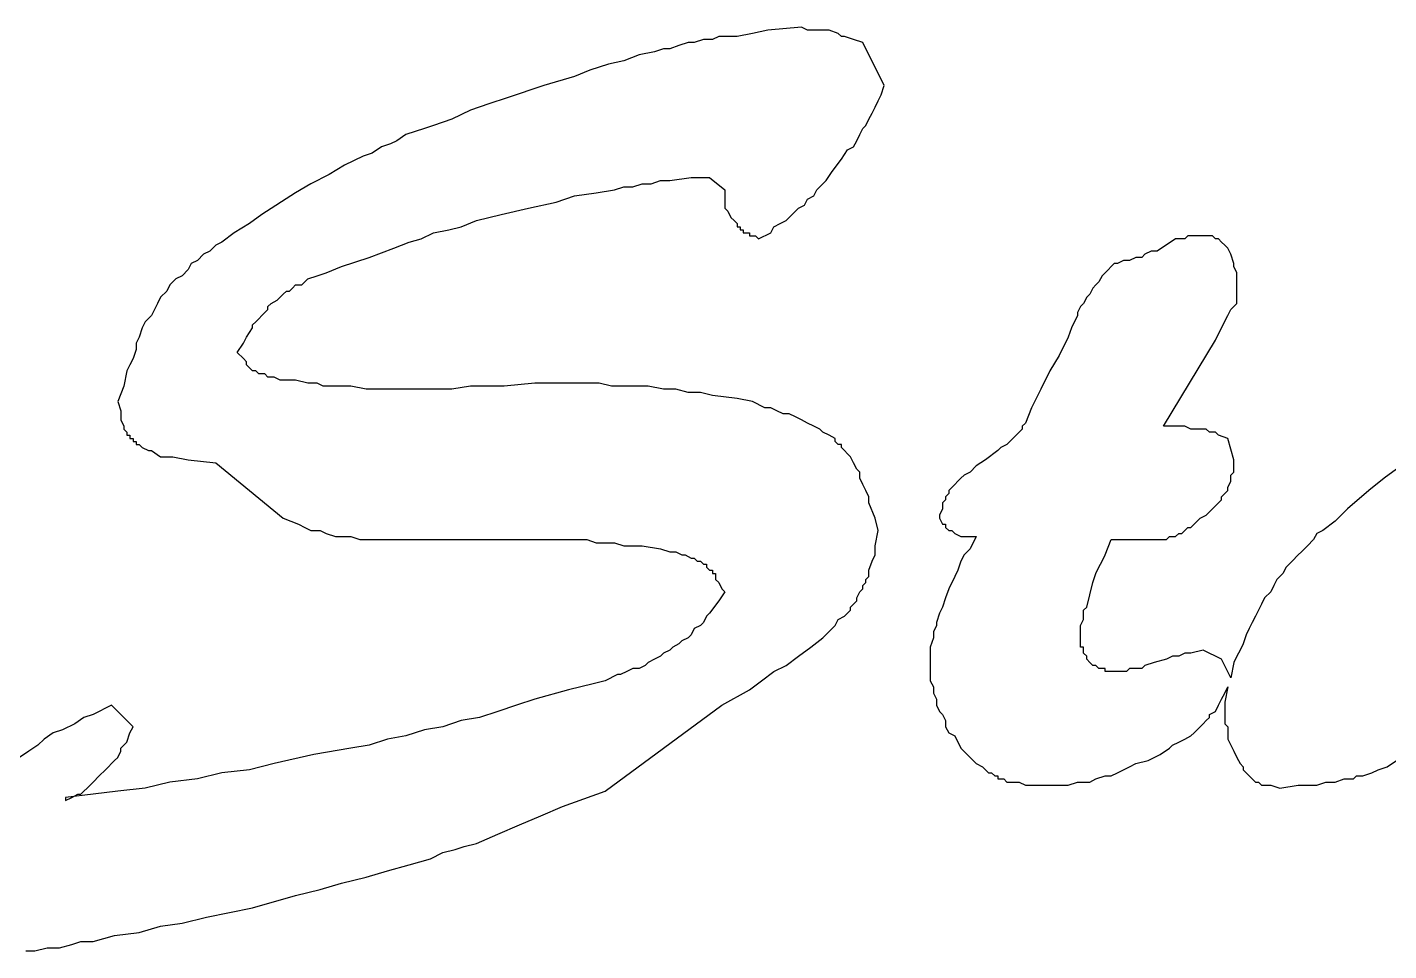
# Model space of a CAD drawing. Extents: x 5 to 194, y 2 to 286.
# Drawn here: x 130.36 to 139.76, y 55.32 to 61.69 of the extents above; entities that cross this region are included whole.
import ezdxf

# ---------------------------------------------------------------- set-up
doc = ezdxf.new("R2010")
doc.units = 0
doc.layers.add('Layer_1', color=7, linetype='CONTINUOUS')

msp = doc.modelspace()

# ---------------------------------------------------------------- linework, layer by layer
at = {"layer": 'Layer_1', "color": 7}
for p, q in [((135.363385, 61.650864), (135.257554, 61.629698)), ((135.469221, 61.672031), (135.363385, 61.650864)), ((135.702054, 61.693198), (135.469221, 61.672031)), ((135.744385, 61.672031), (135.702054, 61.693198)), ((135.786721, 61.672031), (135.744385, 61.672031)), ((135.807887, 61.672031), (135.786721, 61.672031)), ((135.829054, 61.672031), (135.807887, 61.672031)), ((135.850221, 61.672031), (135.829054, 61.672031)), ((135.892554, 61.672031), (135.850221, 61.672031)), ((135.956054, 61.650864), (135.892554, 61.672031)), ((135.977221, 61.629698), (135.956054, 61.650864)), ((134.855385, 61.566198), (134.791885, 61.545031)), ((134.918885, 61.587364), (134.855385, 61.566198)), ((134.961221, 61.587364), (134.918885, 61.587364)), ((135.024721, 61.608531), (134.961221, 61.587364)), ((135.088221, 61.608531), (135.024721, 61.608531)), ((135.130554, 61.629698), (135.088221, 61.608531)), ((135.257554, 61.629698), (135.130554, 61.629698)), ((135.998387, 61.629698), (135.977221, 61.629698)), ((136.061887, 61.608531), (135.998387, 61.629698)), ((136.125387, 61.587364), (136.061887, 61.608531)), ((136.273557, 61.291034), (136.125387, 61.587364)), ((134.580221, 61.502698), (134.474385, 61.460364)), ((134.686054, 61.523864), (134.580221, 61.502698)), ((134.749554, 61.545031), (134.686054, 61.523864)), ((134.791885, 61.545031), (134.749554, 61.545031)), ((134.241554, 61.396864), (134.135721, 61.354534)), ((134.368554, 61.439198), (134.241554, 61.396864)), ((134.474385, 61.460364), (134.368554, 61.439198)), ((133.924054, 61.291034), (133.670054, 61.206364)), ((134.135721, 61.354534), (133.924054, 61.291034)), ((136.25239, 61.227534), (136.273557, 61.291034)), ((133.670054, 61.206364), (133.543054, 61.164034)), ((136.210057, 61.142864), (136.231224, 61.185198)), ((136.231224, 61.185198), (136.25239, 61.227534)), ((133.416054, 61.121698), (133.289054, 61.058198)), ((133.543054, 61.164034), (133.416054, 61.121698)), ((136.167724, 61.058198), (136.18889, 61.100534)), ((136.18889, 61.100534), (136.210057, 61.142864)), ((133.098554, 60.994698), (133.035054, 60.973531)), ((133.162054, 61.015864), (133.098554, 60.994698)), ((133.289054, 61.058198), (133.162054, 61.015864)), ((136.104224, 60.952364), (136.12539, 60.994698)), ((136.12539, 60.994698), (136.146557, 61.015864)), ((136.146557, 61.015864), (136.167724, 61.058198)), ((132.908054, 60.910034), (132.865721, 60.888867)), ((132.971554, 60.952364), (132.908054, 60.910034)), ((133.035054, 60.973531), (132.971554, 60.952364)), ((136.06189, 60.867698), (136.083057, 60.910034)), ((136.083057, 60.910034), (136.104224, 60.952364)), ((132.738721, 60.825367), (132.675221, 60.804201)), ((132.802221, 60.867701), (132.738721, 60.825367)), ((132.865721, 60.888867), (132.802221, 60.867701)), ((135.977226, 60.783031), (136.01956, 60.846531)), ((136.01956, 60.846531), (136.06189, 60.867698)), ((132.548221, 60.740701), (132.442385, 60.677201)), ((132.675221, 60.804201), (132.548221, 60.740701)), ((135.913726, 60.698362), (135.977226, 60.783031)), ((132.442385, 60.677201), (132.315385, 60.613701)), ((134.664885, 60.613703), (134.728385, 60.63487)), ((134.728385, 60.63487), (134.791885, 60.63487)), ((134.791885, 60.63487), (134.940054, 60.656037)), ((134.940054, 60.656037), (135.067054, 60.656037)), ((135.067054, 60.656037), (135.172885, 60.571367)), ((135.80789, 60.571362), (135.87139, 60.634862)), ((135.87139, 60.634862), (135.913726, 60.698362)), ((132.209554, 60.550201), (131.976721, 60.402037)), ((132.315385, 60.613701), (132.209554, 60.550201)), ((134.008721, 60.486701), (134.135721, 60.529037)), ((134.135721, 60.529037), (134.283885, 60.550203)), ((134.283885, 60.550203), (134.410885, 60.57137)), ((134.410885, 60.57137), (134.474385, 60.592537)), ((134.474385, 60.592537), (134.537885, 60.592537)), ((134.537885, 60.592537), (134.601385, 60.613703)), ((134.601385, 60.613703), (134.664885, 60.613703)), ((135.172885, 60.571367), (135.172885, 60.550201)), ((135.172885, 60.550201), (135.172885, 60.529034)), ((135.172885, 60.529034), (135.172885, 60.507867)), ((135.744387, 60.507864), (135.786724, 60.529031)), ((135.786724, 60.529031), (135.80789, 60.571362)), ((133.627721, 60.402037), (133.818221, 60.444367)), ((133.818221, 60.444367), (134.008721, 60.486701)), ((135.172885, 60.507867), (135.172885, 60.486701)), ((135.172885, 60.486701), (135.172885, 60.444367)), ((135.172885, 60.444367), (135.194051, 60.423201)), ((135.659718, 60.423201), (135.680885, 60.444367)), ((135.680885, 60.444367), (135.723221, 60.465534)), ((135.723221, 60.465534), (135.744387, 60.507864)), ((131.892054, 60.338537), (131.786221, 60.275037)), ((131.976721, 60.402037), (131.892054, 60.338537)), ((133.352554, 60.31737), (133.458385, 60.359703)), ((133.458385, 60.359703), (133.543054, 60.38087)), ((133.543054, 60.38087), (133.627721, 60.402037)), ((135.194051, 60.423201), (135.215218, 60.380867)), ((135.215218, 60.380867), (135.236385, 60.359701)), ((135.236385, 60.359701), (135.257551, 60.338534)), ((135.257551, 60.338534), (135.257551, 60.317367)), ((135.511548, 60.317367), (135.553879, 60.338534)), ((135.553879, 60.338534), (135.596215, 60.359701)), ((135.596215, 60.359701), (135.617382, 60.380867)), ((135.617382, 60.380867), (135.659718, 60.423201)), ((131.786221, 60.275037), (131.701554, 60.211537)), ((133.077385, 60.232701), (133.162054, 60.275037)), ((133.162054, 60.275037), (133.267885, 60.296203)), ((133.267885, 60.296203), (133.352554, 60.31737)), ((135.257551, 60.317367), (135.278718, 60.317367)), ((135.278718, 60.317367), (135.278718, 60.296201)), ((135.278718, 60.296201), (135.299885, 60.296201)), ((135.299885, 60.296201), (135.299885, 60.275034)), ((135.299885, 60.275034), (135.321051, 60.275034)), ((135.321051, 60.275034), (135.342218, 60.275034)), ((135.342218, 60.275034), (135.342218, 60.253867)), ((135.342218, 60.253867), (135.384551, 60.253867)), ((135.384551, 60.253867), (135.405718, 60.232701)), ((135.405718, 60.232701), (135.490382, 60.275037)), ((135.490382, 60.275037), (135.511548, 60.317367)), ((138.36904, 60.253867), (138.347873, 60.232701)), ((138.390207, 60.253867), (138.36904, 60.253867)), ((138.411373, 60.253867), (138.390207, 60.253867)), ((138.453709, 60.253867), (138.411373, 60.253867)), ((138.496043, 60.253867), (138.453709, 60.253867)), ((138.517209, 60.253867), (138.496043, 60.253867)), ((138.538376, 60.253867), (138.517209, 60.253867)), ((138.559543, 60.232701), (138.538376, 60.253867)), ((131.616885, 60.14804), (131.574554, 60.126873)), ((131.659221, 60.19037), (131.616885, 60.14804)), ((131.701554, 60.211537), (131.659221, 60.19037)), ((132.717554, 60.105698), (132.886885, 60.169198)), ((132.886885, 60.169198), (132.992721, 60.211534)), ((132.992721, 60.211534), (133.077385, 60.232701)), ((138.11504, 60.148037), (138.072707, 60.12687)), ((138.157371, 60.148037), (138.11504, 60.148037)), ((138.284371, 60.232701), (138.157371, 60.148037)), ((138.326707, 60.232701), (138.284371, 60.232701)), ((138.347873, 60.232701), (138.326707, 60.232701)), ((138.580709, 60.232701), (138.559543, 60.232701)), ((138.601876, 60.211534), (138.580709, 60.232701)), ((138.623043, 60.190367), (138.601876, 60.211534)), ((138.644209, 60.169201), (138.623043, 60.190367)), ((138.665376, 60.126867), (138.644209, 60.169201)), ((131.489885, 60.063376), (131.468718, 60.021045)), ((131.532221, 60.084542), (131.489885, 60.063376)), ((131.574554, 60.126873), (131.532221, 60.084542)), ((132.527054, 60.042198), (132.717554, 60.105698)), ((137.86104, 60.06337), (137.79754, 59.99987)), ((137.882207, 60.06337), (137.86104, 60.06337)), ((137.92454, 60.084537), (137.882207, 60.06337)), ((137.966871, 60.084537), (137.92454, 60.084537)), ((138.009207, 60.105703), (137.966871, 60.084537)), ((138.05154, 60.105703), (138.009207, 60.105703)), ((138.072707, 60.12687), (138.05154, 60.105703)), ((138.686543, 60.063367), (138.665376, 60.126867)), ((138.686543, 60.042201), (138.686543, 60.063367)), ((131.426382, 59.978709), (131.384051, 59.957542)), ((131.468718, 60.021045), (131.426382, 59.978709)), ((132.294221, 59.957531), (132.357721, 59.978698)), ((132.357721, 59.978698), (132.421221, 59.999864)), ((132.421221, 59.999864), (132.527054, 60.042198)), ((137.776373, 59.978703), (137.755207, 59.93637)), ((137.79754, 59.99987), (137.776373, 59.978703)), ((138.707709, 59.999867), (138.686543, 60.042201)), ((138.707709, 59.957537), (138.707709, 59.999867)), ((131.320551, 59.872873), (131.278218, 59.830542)), ((131.341718, 59.915206), (131.320551, 59.872873)), ((131.384051, 59.957542), (131.341718, 59.915206)), ((132.124887, 59.851695), (132.146054, 59.872862)), ((132.146054, 59.872862), (132.167221, 59.872862)), ((132.167221, 59.872862), (132.188387, 59.894028)), ((132.188387, 59.894028), (132.209554, 59.915195)), ((132.209554, 59.915195), (132.251885, 59.915195)), ((132.251885, 59.915195), (132.294221, 59.957531)), ((137.712873, 59.894037), (137.691707, 59.851701)), ((137.73404, 59.915203), (137.712873, 59.894037)), ((137.755207, 59.93637), (137.73404, 59.915203)), ((138.707709, 59.93637), (138.707709, 59.957537)), ((138.707709, 59.851703), (138.707709, 59.93637)), ((131.257051, 59.788206), (131.235885, 59.745873)), ((131.278218, 59.830542), (131.257051, 59.788206)), ((132.019054, 59.767028), (132.040221, 59.788195)), ((132.040221, 59.788195), (132.082554, 59.809362)), ((132.082554, 59.809362), (132.103721, 59.830528)), ((132.103721, 59.830528), (132.124887, 59.851695)), ((137.649373, 59.788198), (137.628207, 59.767031)), ((137.67054, 59.830534), (137.649373, 59.788198)), ((137.691707, 59.851701), (137.67054, 59.830534)), ((138.686543, 59.767037), (138.707709, 59.788203)), ((138.707709, 59.80937), (138.707709, 59.851703)), ((138.707709, 59.788203), (138.707709, 59.80937)), ((131.214718, 59.703542), (131.172382, 59.661206)), ((131.235885, 59.745873), (131.214718, 59.703542)), ((131.934387, 59.661195), (131.955554, 59.682362)), ((131.955554, 59.682362), (131.976721, 59.703528)), ((131.976721, 59.703528), (131.997887, 59.724695)), ((131.997887, 59.724695), (132.019054, 59.745862)), ((132.019054, 59.745862), (132.019054, 59.767028)), ((137.60704, 59.703528), (137.564707, 59.618859)), ((137.628207, 59.767031), (137.60704, 59.724695)), ((137.60704, 59.724695), (137.60704, 59.703528)), ((138.601873, 59.61887), (138.644209, 59.70354)), ((138.644209, 59.70354), (138.665376, 59.74587)), ((138.665376, 59.74587), (138.686543, 59.767037)), ((131.151215, 59.618873), (131.130048, 59.555373)), ((131.172382, 59.661206), (131.151215, 59.618873)), ((131.870885, 59.555362), (131.913221, 59.618862)), ((131.913221, 59.640028), (131.934387, 59.661195)), ((131.913221, 59.618862), (131.913221, 59.640028)), ((137.564707, 59.618859), (137.54354, 59.555359)), ((138.559543, 59.534203), (138.601873, 59.61887)), ((131.130048, 59.555373), (131.108882, 59.513042)), ((131.108882, 59.513042), (131.108882, 59.470706)), ((131.807382, 59.449531), (131.849718, 59.513031)), ((131.849718, 59.513031), (131.870885, 59.555362)), ((137.54354, 59.555359), (137.48004, 59.428359)), ((138.199709, 58.94154), (138.559543, 59.534203)), ((131.087715, 59.407206), (131.066548, 59.364873)), ((131.108882, 59.470706), (131.087715, 59.407206)), ((131.849718, 59.407195), (131.807382, 59.449531)), ((131.870885, 59.386028), (131.849718, 59.407195)), ((137.48004, 59.428359), (137.41654, 59.322528)), ((131.045382, 59.322542), (131.024215, 59.216706)), ((131.066548, 59.364873), (131.045382, 59.322542)), ((131.870885, 59.364862), (131.870885, 59.386028)), ((131.892051, 59.343695), (131.870885, 59.364862)), ((131.913218, 59.322528), (131.892051, 59.343695)), ((131.934385, 59.322528), (131.913218, 59.322528)), ((131.955551, 59.301362), (131.934385, 59.322528)), ((131.976718, 59.301362), (131.955551, 59.301362)), ((131.997885, 59.301362), (131.976718, 59.301362)), ((132.019051, 59.280195), (131.997885, 59.301362)), ((137.41654, 59.322528), (137.35304, 59.195528)), ((131.024215, 59.216706), (130.981879, 59.110873)), ((132.040218, 59.280195), (132.019051, 59.280195)), ((132.061385, 59.280195), (132.040218, 59.280195)), ((132.103721, 59.259028), (132.061385, 59.280195)), ((132.209554, 59.259028), (132.103721, 59.259028)), ((132.294221, 59.237862), (132.209554, 59.259028)), ((132.357721, 59.237862), (132.294221, 59.237862)), ((132.400054, 59.216695), (132.357721, 59.237862)), ((132.442385, 59.216695), (132.400054, 59.216695)), ((132.505885, 59.216695), (132.442385, 59.216695)), ((132.548221, 59.216695), (132.505885, 59.216695)), ((132.590554, 59.216695), (132.548221, 59.216695)), ((132.696385, 59.195528), (132.590554, 59.216695)), ((133.416054, 59.216695), (133.289054, 59.195528)), ((133.648885, 59.216695), (133.416054, 59.216695)), ((133.860554, 59.237862), (133.648885, 59.216695)), ((134.029885, 59.237862), (133.860554, 59.237862)), ((134.220385, 59.237862), (134.029885, 59.237862)), ((134.305054, 59.237862), (134.220385, 59.237862)), ((134.389721, 59.216695), (134.305054, 59.237862)), ((134.474385, 59.216695), (134.389721, 59.216695)), ((134.559054, 59.216695), (134.474385, 59.216695)), ((134.643721, 59.216695), (134.559054, 59.216695)), ((134.749554, 59.195528), (134.643721, 59.216695)), ((132.781054, 59.195528), (132.696385, 59.195528)), ((132.886885, 59.195528), (132.781054, 59.195528)), ((133.013885, 59.195528), (132.886885, 59.195528)), ((133.162054, 59.195528), (133.013885, 59.195528)), ((133.289054, 59.195528), (133.162054, 59.195528)), ((134.834221, 59.195528), (134.749554, 59.195528)), ((134.918885, 59.174362), (134.834221, 59.195528)), ((135.003554, 59.174362), (134.918885, 59.174362)), ((135.088221, 59.153195), (135.003554, 59.174362)), ((135.257554, 59.132028), (135.088221, 59.153195)), ((135.363385, 59.110862), (135.257554, 59.132028)), ((137.35304, 59.195528), (137.28954, 59.068528)), ((130.981879, 59.110873), (131.003046, 59.047373)), ((131.003046, 59.047373), (131.003046, 59.005042)), ((135.448054, 59.068531), (135.363385, 59.110862)), ((135.490385, 59.068531), (135.448054, 59.068531)), ((135.532721, 59.047364), (135.490385, 59.068531)), ((135.575054, 59.026198), (135.532721, 59.047364)), ((135.617385, 59.026198), (135.575054, 59.026198)), ((135.659721, 59.005031), (135.617385, 59.026198)), ((137.28954, 59.068528), (137.247207, 58.962692)), ((131.003046, 59.005042), (131.003046, 58.983876)), ((131.003046, 58.983876), (131.024212, 58.941545)), ((131.024212, 58.941545), (131.024212, 58.920379)), ((135.702054, 58.983864), (135.659721, 59.005031)), ((135.744385, 58.962698), (135.702054, 58.983864)), ((135.786721, 58.941531), (135.744385, 58.962698)), ((135.829054, 58.920364), (135.786721, 58.941531)), ((137.247207, 58.962692), (137.22604, 58.941525)), ((137.22604, 58.941525), (137.22604, 58.920359)), ((138.263209, 58.94154), (138.199709, 58.94154)), ((138.305543, 58.94154), (138.263209, 58.94154)), ((138.347873, 58.94154), (138.305543, 58.94154)), ((138.390209, 58.920373), (138.347873, 58.94154)), ((131.024212, 58.920379), (131.045379, 58.899212)), ((131.045379, 58.899212), (131.045379, 58.878045)), ((131.045379, 58.878045), (131.066546, 58.878045)), ((131.066546, 58.878045), (131.066546, 58.856879)), ((131.066546, 58.856879), (131.087712, 58.856879)), ((131.087712, 58.856879), (131.087712, 58.835712)), ((131.087712, 58.835712), (131.108879, 58.835712)), ((131.108879, 58.835712), (131.108879, 58.814545)), ((135.850221, 58.899198), (135.829054, 58.920364)), ((135.892554, 58.878031), (135.850221, 58.899198)), ((135.934885, 58.856864), (135.892554, 58.878031)), ((135.934885, 58.835698), (135.934885, 58.856864)), ((135.956051, 58.814531), (135.934885, 58.835698)), ((137.183707, 58.878025), (137.120207, 58.814525)), ((137.204873, 58.899192), (137.183707, 58.878025)), ((137.22604, 58.920359), (137.204873, 58.899192)), ((138.453709, 58.920373), (138.390209, 58.920373)), ((138.496043, 58.920373), (138.453709, 58.920373)), ((138.517209, 58.899206), (138.496043, 58.920373)), ((138.559543, 58.899206), (138.517209, 58.899206)), ((138.580709, 58.87804), (138.559543, 58.899206)), ((138.644209, 58.856873), (138.580709, 58.87804)), ((138.686543, 58.708706), (138.644209, 58.856873)), ((131.108879, 58.814545), (131.130046, 58.814545)), ((131.130046, 58.814545), (131.151212, 58.793379)), ((131.151212, 58.793379), (131.193546, 58.772212)), ((131.193546, 58.772212), (131.214712, 58.772212)), ((131.214712, 58.772212), (131.278212, 58.729879)), ((135.977218, 58.814531), (135.956051, 58.814531)), ((135.977218, 58.793364), (135.977218, 58.814531)), ((135.998385, 58.772198), (135.977218, 58.793364)), ((136.019551, 58.751031), (135.998385, 58.772198)), ((136.040718, 58.729864), (136.019551, 58.751031)), ((137.056704, 58.772192), (136.972037, 58.708692)), ((137.077871, 58.793359), (137.056704, 58.772192)), ((137.120207, 58.814525), (137.077871, 58.793359)), ((131.278212, 58.729879), (131.362876, 58.729879)), ((131.362876, 58.729879), (131.468712, 58.708712)), ((131.468712, 58.708712), (131.659212, 58.687545)), ((131.659212, 58.687545), (131.892046, 58.497045)), ((136.061885, 58.687534), (136.040718, 58.729864)), ((136.083051, 58.645198), (136.061885, 58.687534)), ((136.104218, 58.624031), (136.083051, 58.645198)), ((136.908537, 58.666359), (136.866204, 58.624028)), ((136.972037, 58.708692), (136.908537, 58.666359)), ((138.686543, 58.645206), (138.686543, 58.708706)), ((138.686543, 58.62404), (138.686543, 58.645206)), ((139.808365, 58.64517), (139.723701, 58.58167)), ((136.104218, 58.581695), (136.104218, 58.624031)), ((136.125385, 58.539362), (136.104218, 58.581695)), ((136.781534, 58.560528), (136.760368, 58.539362)), ((136.802701, 58.581695), (136.781534, 58.560528)), ((136.823868, 58.602862), (136.802701, 58.581695)), ((136.866204, 58.624028), (136.823868, 58.602862)), ((138.644209, 58.518203), (138.665376, 58.56054)), ((138.665376, 58.602873), (138.686543, 58.62404)), ((138.665376, 58.581706), (138.665376, 58.602873)), ((138.665376, 58.56054), (138.665376, 58.581706)), ((139.723701, 58.58167), (139.617865, 58.497006)), ((131.892046, 58.497045), (132.124876, 58.306545)), ((136.146551, 58.497031), (136.125385, 58.539362)), ((136.167718, 58.454695), (136.146551, 58.497031)), ((136.718034, 58.475862), (136.696868, 58.454695)), ((136.739201, 58.518195), (136.718034, 58.497028)), ((136.718034, 58.497028), (136.718034, 58.475862)), ((136.760368, 58.539362), (136.739201, 58.518195)), ((138.601876, 58.454703), (138.623043, 58.47587)), ((138.623043, 58.47587), (138.644209, 58.497037)), ((138.644209, 58.497037), (138.644209, 58.518203)), ((139.617865, 58.497006), (139.469701, 58.370006)), ((136.167718, 58.412362), (136.167718, 58.454695)), ((136.210051, 58.306531), (136.167718, 58.412362)), ((136.675701, 58.370031), (136.654534, 58.327695)), ((136.696868, 58.433528), (136.675701, 58.412362)), ((136.675701, 58.412362), (136.675701, 58.370031)), ((136.696868, 58.454695), (136.696868, 58.433528)), ((138.496046, 58.327701), (138.538376, 58.370037)), ((138.538376, 58.370037), (138.559543, 58.391203)), ((138.559543, 58.391203), (138.580709, 58.41237)), ((138.580709, 58.41237), (138.601876, 58.433537)), ((138.601876, 58.433537), (138.601876, 58.454703)), ((139.469701, 58.370006), (139.385034, 58.285336)), ((132.124876, 58.306545), (132.230712, 58.264209)), ((136.231218, 58.221862), (136.210051, 58.306531)), ((136.654534, 58.327695), (136.654534, 58.306528)), ((136.654534, 58.306528), (136.675701, 58.264192)), ((138.411376, 58.264198), (138.453712, 58.306534)), ((138.453712, 58.306534), (138.496046, 58.327701)), ((139.385034, 58.285336), (139.300365, 58.221836)), ((132.230712, 58.264209), (132.273046, 58.243042)), ((132.273046, 58.243042), (132.315376, 58.221876)), ((132.315376, 58.221876), (132.378876, 58.221876)), ((132.378876, 58.221876), (132.421212, 58.200709)), ((132.421212, 58.200709), (132.484712, 58.179542)), ((132.484712, 58.179542), (132.527046, 58.179542)), ((132.527046, 58.179542), (132.590546, 58.179542)), ((132.590546, 58.179542), (132.654046, 58.158376)), ((136.210051, 58.116031), (136.231218, 58.221862)), ((136.675701, 58.264192), (136.696868, 58.264192)), ((136.696868, 58.264192), (136.696868, 58.243025)), ((136.696868, 58.243025), (136.718034, 58.221859)), ((136.718034, 58.221859), (136.739201, 58.221859)), ((136.739201, 58.221859), (136.760368, 58.200692)), ((136.760368, 58.200692), (136.802704, 58.179525)), ((136.802704, 58.179525), (136.823871, 58.179525)), ((136.823871, 58.179525), (136.90854, 58.179525)), ((136.90854, 58.179525), (136.866207, 58.094856)), ((138.220876, 58.158364), (138.242043, 58.179531)), ((138.242043, 58.179531), (138.263209, 58.179531)), ((138.263209, 58.179531), (138.284376, 58.179531)), ((138.284376, 58.179531), (138.305543, 58.200698)), ((138.305543, 58.200698), (138.326709, 58.200698)), ((138.326709, 58.200698), (138.347876, 58.221864)), ((138.347876, 58.221864), (138.369043, 58.243031)), ((138.369043, 58.243031), (138.390209, 58.243031)), ((138.390209, 58.243031), (138.411376, 58.264198)), ((139.258034, 58.20067), (139.236868, 58.158336)), ((139.300365, 58.221836), (139.258034, 58.20067)), ((132.654046, 58.158376), (132.696376, 58.158376)), ((132.696376, 58.158376), (132.759876, 58.158376)), ((132.759876, 58.158376), (132.802212, 58.158376)), ((132.802212, 58.158376), (132.865712, 58.158376)), ((132.865712, 58.158376), (132.971546, 58.158376)), ((132.971546, 58.158376), (133.162046, 58.158376)), ((133.162046, 58.158376), (133.352546, 58.158376)), ((133.352546, 58.158376), (133.543046, 58.158376)), ((133.543046, 58.158376), (133.712376, 58.158376)), ((133.712376, 58.158376), (133.839376, 58.158376)), ((133.839376, 58.158376), (133.966376, 58.158376)), ((133.966376, 58.158376), (134.093376, 58.158376)), ((134.093376, 58.158376), (134.156876, 58.158376)), ((134.156876, 58.158376), (134.220376, 58.158376)), ((134.220376, 58.158376), (134.283876, 58.137209)), ((134.283876, 58.137209), (134.347376, 58.137209)), ((134.347376, 58.137209), (134.410876, 58.137209)), ((134.410876, 58.137209), (134.474376, 58.116042)), ((134.474376, 58.116042), (134.601376, 58.116042)), ((134.601376, 58.116042), (134.728376, 58.094876)), ((134.728376, 58.094876), (134.791876, 58.073709)), ((136.210051, 58.052531), (136.210051, 58.116031)), ((136.866207, 58.094856), (136.823871, 58.052525)), ((137.797546, 58.052534), (137.839876, 58.158364)), ((137.839876, 58.158364), (138.136212, 58.158364)), ((138.136212, 58.158364), (138.178546, 58.158364)), ((138.178546, 58.158364), (138.220876, 58.158364)), ((139.194537, 58.116006), (139.152204, 58.07367)), ((139.236868, 58.158336), (139.194537, 58.116006)), ((134.791876, 58.073709), (134.834212, 58.073709)), ((134.834212, 58.073709), (134.876546, 58.052542)), ((134.876546, 58.052542), (134.897712, 58.052542)), ((134.897712, 58.052542), (134.940046, 58.031376)), ((134.940046, 58.031376), (134.961212, 58.031376)), ((134.961212, 58.031376), (134.982379, 58.010209)), ((134.982379, 58.010209), (135.003546, 58.010209)), ((135.003546, 58.010209), (135.024712, 57.989042)), ((135.024712, 57.989042), (135.045879, 57.989042)), ((135.045879, 57.989042), (135.045879, 57.967876)), ((136.167718, 57.946695), (136.188885, 58.010195)), ((136.188885, 58.010195), (136.210051, 58.052531)), ((136.802704, 58.010189), (136.781537, 57.946689)), ((136.823871, 58.052525), (136.802704, 58.010189)), ((137.755212, 57.967864), (137.776379, 58.010198)), ((137.776379, 58.010198), (137.797546, 58.052534)), ((139.088704, 58.010167), (139.046368, 57.967833)), ((139.131037, 58.052503), (139.088704, 58.010167)), ((139.152204, 58.07367), (139.131037, 58.052503)), ((135.045879, 57.967876), (135.067046, 57.946709)), ((135.067046, 57.946709), (135.088212, 57.946709)), ((135.088212, 57.946709), (135.088212, 57.925542)), ((135.088212, 57.925542), (135.109379, 57.925542)), ((135.109379, 57.925542), (135.109379, 57.883206)), ((136.146551, 57.883195), (136.167718, 57.904362)), ((136.167718, 57.925528), (136.167718, 57.946695)), ((136.167718, 57.904362), (136.167718, 57.925528)), ((136.760371, 57.904356), (136.71804, 57.819689)), ((136.781537, 57.946689), (136.760371, 57.904356)), ((137.712879, 57.862034), (137.734046, 57.925534)), ((137.734046, 57.925534), (137.755212, 57.967864)), ((139.025201, 57.925503), (138.982865, 57.883167)), ((139.046368, 57.967833), (139.025201, 57.925503)), ((135.109379, 57.883206), (135.130546, 57.86204)), ((135.130546, 57.86204), (135.151712, 57.819703)), ((135.172879, 57.798537), (135.130548, 57.735037)), ((135.151712, 57.819703), (135.172879, 57.798537)), ((136.083051, 57.756192), (136.104218, 57.798528)), ((136.104218, 57.798528), (136.125385, 57.819695)), ((136.125385, 57.840862), (136.146551, 57.862028)), ((136.125385, 57.819695), (136.125385, 57.840862)), ((136.146551, 57.862028), (136.146551, 57.883195)), ((136.71804, 57.819689), (136.696873, 57.756189)), ((137.691712, 57.777364), (137.712879, 57.862034)), ((138.940532, 57.798503), (138.898198, 57.756167)), ((138.961698, 57.840833), (138.940532, 57.798503)), ((138.982865, 57.883167), (138.961698, 57.840833)), ((135.130548, 57.735037), (135.067048, 57.650367)), ((136.040718, 57.692692), (136.061885, 57.713859)), ((136.061885, 57.713859), (136.083051, 57.735025)), ((136.083051, 57.735025), (136.083051, 57.756192)), ((136.696873, 57.756189), (136.675707, 57.692689)), ((137.670546, 57.692698), (137.691712, 57.777364)), ((138.877032, 57.713833), (138.855865, 57.671503)), ((138.898198, 57.756167), (138.877032, 57.713833)), ((135.045882, 57.629201), (135.024715, 57.586867)), ((135.067048, 57.650367), (135.045882, 57.629201)), ((135.956051, 57.608023), (135.998382, 57.629189)), ((135.998382, 57.629189), (136.040718, 57.671525)), ((136.040718, 57.671525), (136.040718, 57.692692)), ((136.65454, 57.650356), (136.633373, 57.586856)), ((136.675707, 57.692689), (136.65454, 57.650356)), ((137.649379, 57.671531), (137.670546, 57.692698)), ((137.649379, 57.629195), (137.649379, 57.671531)), ((137.649379, 57.608028), (137.649379, 57.629195)), ((138.834698, 57.629167), (138.813532, 57.586833)), ((138.855865, 57.671503), (138.834698, 57.629167)), ((134.961215, 57.544534), (134.940048, 57.502198)), ((135.003548, 57.565701), (134.961215, 57.544534)), ((135.024715, 57.586867), (135.003548, 57.565701)), ((135.850221, 57.481023), (135.934885, 57.565686)), ((135.934885, 57.565686), (135.956051, 57.608023)), ((136.633373, 57.565689), (136.612207, 57.523356)), ((136.612207, 57.523356), (136.612207, 57.502189)), ((136.633373, 57.586856), (136.633373, 57.565689)), ((137.628212, 57.565692), (137.649379, 57.608028)), ((137.628212, 57.502192), (137.628212, 57.565692)), ((138.792365, 57.544503), (138.771198, 57.502167)), ((138.813532, 57.586833), (138.792365, 57.544503)), ((134.855385, 57.438698), (134.813054, 57.417531)), ((134.876551, 57.459864), (134.855385, 57.438698)), ((134.918882, 57.481031), (134.876551, 57.459864)), ((134.940048, 57.502198), (134.918882, 57.481031)), ((135.765554, 57.417523), (135.850221, 57.481023)), ((136.612207, 57.481023), (136.59104, 57.417523)), ((136.612207, 57.502189), (136.612207, 57.481023)), ((137.628212, 57.459859), (137.628212, 57.502192)), ((137.628212, 57.438692), (137.628212, 57.459859)), ((137.628212, 57.417525), (137.628212, 57.438692)), ((138.750032, 57.438667), (138.728865, 57.396333)), ((138.771198, 57.502167), (138.750032, 57.438667)), ((134.68606, 57.332864), (134.643726, 57.311698)), ((134.72839, 57.354031), (134.68606, 57.332864)), ((134.749557, 57.375198), (134.72839, 57.354031)), ((134.791887, 57.396364), (134.749557, 57.375198)), ((134.813054, 57.417531), (134.791887, 57.396364)), ((135.596221, 57.290523), (135.680885, 57.354023)), ((135.680885, 57.354023), (135.765554, 57.417523)), ((136.59104, 57.417523), (136.59104, 57.354023)), ((136.59104, 57.354023), (136.59104, 57.269353)), ((137.649379, 57.417525), (137.628212, 57.417525)), ((137.649379, 57.396359), (137.649379, 57.417525)), ((137.649379, 57.375192), (137.649379, 57.396359)), ((137.670546, 57.354025), (137.649379, 57.375192)), ((137.670546, 57.332859), (137.670546, 57.354025)), ((137.691712, 57.311692), (137.670546, 57.332859)), ((138.220879, 57.332859), (138.136215, 57.311692)), ((138.263215, 57.354025), (138.220879, 57.332859)), ((138.305548, 57.354025), (138.263215, 57.354025)), ((138.347879, 57.375192), (138.305548, 57.354025)), ((138.390215, 57.375192), (138.347879, 57.375192)), ((138.474879, 57.396359), (138.390215, 57.375192)), ((138.601879, 57.332859), (138.474879, 57.396359)), ((138.665365, 57.205833), (138.601865, 57.332833)), ((138.707698, 57.354003), (138.686532, 57.311667)), ((138.728865, 57.396333), (138.707698, 57.354003)), ((134.49556, 57.248198), (134.453226, 57.227031)), ((134.53789, 57.269364), (134.49556, 57.248198)), ((134.580226, 57.269364), (134.53789, 57.269364)), ((134.62256, 57.290531), (134.580226, 57.269364)), ((134.643726, 57.311698), (134.62256, 57.290531)), ((135.426885, 57.184686), (135.511554, 57.248186)), ((135.511554, 57.248186), (135.596221, 57.290523)), ((136.59104, 57.269353), (136.59104, 57.227023)), ((137.712879, 57.290525), (137.691712, 57.311692)), ((137.734046, 57.290525), (137.712879, 57.290525)), ((137.755212, 57.269359), (137.734046, 57.290525)), ((137.776379, 57.269359), (137.755212, 57.269359)), ((137.797546, 57.269359), (137.776379, 57.269359)), ((137.797546, 57.248192), (137.797546, 57.269359)), ((137.818712, 57.248192), (137.797546, 57.248192)), ((137.839879, 57.248192), (137.818712, 57.248192)), ((137.861046, 57.248192), (137.839879, 57.248192)), ((137.945712, 57.248192), (137.861046, 57.248192)), ((137.966879, 57.269359), (137.945712, 57.248192)), ((138.009215, 57.269359), (137.966879, 57.269359)), ((138.051548, 57.269359), (138.009215, 57.269359)), ((138.072715, 57.290525), (138.051548, 57.269359)), ((138.136215, 57.311692), (138.072715, 57.290525)), ((138.686532, 57.311667), (138.665365, 57.205833)), ((134.262726, 57.163528), (134.09339, 57.121192)), ((134.34739, 57.184695), (134.262726, 57.163528)), ((134.43206, 57.227031), (134.34739, 57.184695)), ((134.453226, 57.227031), (134.43206, 57.227031)), ((135.342221, 57.121186), (135.426885, 57.184686)), ((136.59104, 57.227023), (136.59104, 57.184686)), ((136.59104, 57.184686), (136.612207, 57.142353)), ((136.612207, 57.142353), (136.612207, 57.100023)), ((138.623037, 57.100025), (138.644204, 57.142356)), ((138.644204, 57.142356), (138.623037, 57.036525)), ((133.86056, 57.057692), (133.73356, 57.015359)), ((134.09339, 57.121192), (133.86056, 57.057692)), ((135.151721, 57.015353), (135.342221, 57.121186)), ((136.612207, 57.100023), (136.633373, 57.057686)), ((136.633373, 57.057686), (136.633373, 57.015353)), ((138.580704, 57.015356), (138.601871, 57.057689)), ((138.601871, 57.057689), (138.623037, 57.100025)), ((130.812548, 56.951859), (130.749048, 56.930692)), ((130.939548, 57.015359), (130.812548, 56.951859)), ((131.087726, 56.867178), (130.93956, 57.015345)), ((133.60656, 56.973028), (133.47956, 56.930692)), ((133.73356, 57.015359), (133.60656, 56.973028)), ((134.347385, 56.422686), (135.151721, 57.015353)), ((136.633373, 57.015353), (136.65454, 56.973023)), ((136.65454, 56.973023), (136.675707, 56.951856)), ((136.675707, 56.951856), (136.696873, 56.909525)), ((138.517204, 56.951859), (138.559537, 56.973025)), ((138.517204, 56.930692), (138.517204, 56.951859)), ((138.559537, 56.973025), (138.580704, 57.015356)), ((138.623037, 57.036525), (138.623037, 56.994189)), ((138.623037, 56.994189), (138.623037, 56.930689)), ((130.685548, 56.888359), (130.600879, 56.846028)), ((130.749048, 56.930692), (130.685548, 56.888359)), ((131.06656, 56.824845), (131.087726, 56.867178)), ((133.22556, 56.867189), (133.09856, 56.846023)), ((133.35256, 56.909525), (133.22556, 56.867189)), ((133.47956, 56.930692), (133.35256, 56.909525)), ((136.696873, 56.909525), (136.696873, 56.867189)), ((136.696873, 56.867189), (136.71804, 56.824856)), ((138.432537, 56.846025), (138.453704, 56.867192)), ((138.453704, 56.867192), (138.474871, 56.888359)), ((138.474871, 56.888359), (138.496037, 56.909525)), ((138.496037, 56.909525), (138.517204, 56.930692)), ((138.623037, 56.930689), (138.623037, 56.909523)), ((138.623037, 56.909523), (138.623037, 56.888356)), ((138.623037, 56.888356), (138.644204, 56.867189)), ((138.644204, 56.867189), (138.644204, 56.846023)), ((130.473879, 56.782531), (130.431548, 56.740195)), ((130.537379, 56.824862), (130.473879, 56.782531)), ((130.600879, 56.846028), (130.537379, 56.824862)), ((131.045393, 56.761345), (131.06656, 56.824845)), ((132.84456, 56.78252), (132.71756, 56.740184)), ((132.97156, 56.803686), (132.84456, 56.78252)), ((133.09856, 56.846023), (132.97156, 56.803686)), ((136.71804, 56.824856), (136.760371, 56.803689)), ((136.760371, 56.803689), (136.802707, 56.719025)), ((138.305537, 56.761359), (138.347868, 56.782525)), ((138.347868, 56.782525), (138.390204, 56.803692)), ((138.390204, 56.803692), (138.411371, 56.824859)), ((138.411371, 56.824859), (138.432537, 56.846025)), ((138.644204, 56.846023), (138.644204, 56.803686)), ((138.644204, 56.803686), (138.644204, 56.78252)), ((138.644204, 56.78252), (138.665371, 56.740184)), ((130.368048, 56.697862), (130.304548, 56.655531)), ((130.431548, 56.740195), (130.368048, 56.697862)), ((130.981893, 56.655514), (131.00306, 56.697845)), ((131.00306, 56.719011), (131.024226, 56.740178)), ((131.00306, 56.697845), (131.00306, 56.719011)), ((131.024226, 56.740178), (131.045393, 56.761345)), ((132.33656, 56.676681), (132.06139, 56.613181)), ((132.59056, 56.719017), (132.33656, 56.676681)), ((132.71756, 56.740184), (132.59056, 56.719017)), ((136.802707, 56.719025), (136.84504, 56.676689)), ((136.84504, 56.676689), (136.887371, 56.634356)), ((138.093868, 56.634356), (138.178537, 56.676689)), ((138.178537, 56.676689), (138.242037, 56.719025)), ((138.242037, 56.719025), (138.263204, 56.740192)), ((138.263204, 56.740192), (138.305537, 56.761359)), ((138.665371, 56.740184), (138.686537, 56.69785)), ((138.686537, 56.69785), (138.707704, 56.65552)), ((130.897226, 56.570847), (130.918393, 56.592014)), ((130.918393, 56.592014), (130.93956, 56.613181)), ((130.93956, 56.613181), (130.960726, 56.634347)), ((130.960726, 56.634347), (130.981893, 56.655514)), ((132.06139, 56.613181), (131.89206, 56.570847)), ((136.887371, 56.634356), (136.908537, 56.613189)), ((136.908537, 56.613189), (136.950868, 56.592023)), ((136.950868, 56.592023), (136.972034, 56.570856)), ((137.924537, 56.570856), (137.966868, 56.592023)), ((137.966868, 56.592023), (138.009204, 56.613189)), ((138.009204, 56.613189), (138.093868, 56.634356)), ((138.707704, 56.65552), (138.728871, 56.613184)), ((138.728871, 56.613184), (138.750037, 56.592017)), ((138.750037, 56.592017), (138.750037, 56.57085)), ((139.681368, 56.57085), (139.744868, 56.592017)), ((139.744868, 56.592017), (139.808368, 56.634347)), ((130.770226, 56.443847), (130.81256, 56.486181)), ((130.81256, 56.486181), (130.85489, 56.528517)), ((130.85489, 56.528517), (130.897226, 56.570847)), ((131.341726, 56.486181), (131.25706, 56.465014)), ((131.532226, 56.507347), (131.341726, 56.486181)), ((131.70156, 56.549681), (131.532226, 56.507347)), ((131.89206, 56.570847), (131.70156, 56.549681)), ((136.972034, 56.570856), (136.993201, 56.549689)), ((136.993201, 56.549689), (137.014368, 56.549689)), ((137.014368, 56.549689), (137.035534, 56.528523)), ((137.035534, 56.528523), (137.056701, 56.528523)), ((137.056701, 56.528523), (137.056701, 56.507356)), ((137.056701, 56.507356), (137.077868, 56.507356)), ((137.077868, 56.507356), (137.099034, 56.507356)), ((137.099034, 56.507356), (137.120201, 56.486189)), ((137.120201, 56.486189), (137.162534, 56.486189)), ((137.162534, 56.486189), (137.204865, 56.486189)), ((137.204865, 56.486189), (137.247201, 56.465023)), ((137.543537, 56.465023), (137.607037, 56.486189)), ((137.607037, 56.486189), (137.649368, 56.486189)), ((137.649368, 56.486189), (137.691704, 56.486189)), ((137.691704, 56.486189), (137.734037, 56.507356)), ((137.734037, 56.507356), (137.797537, 56.528523)), ((137.797537, 56.528523), (137.839868, 56.528523)), ((137.839868, 56.528523), (137.882204, 56.549689)), ((137.882204, 56.549689), (137.924537, 56.570856)), ((138.750037, 56.57085), (138.771204, 56.549684)), ((138.771204, 56.549684), (138.792371, 56.528517)), ((138.792371, 56.528517), (138.813537, 56.50735)), ((138.813537, 56.50735), (138.834704, 56.486184)), ((138.834704, 56.486184), (138.855871, 56.486184)), ((138.855871, 56.486184), (138.877037, 56.465017)), ((139.258037, 56.465017), (139.321537, 56.486184)), ((139.321537, 56.486184), (139.385037, 56.486184)), ((139.385037, 56.486184), (139.448537, 56.50735)), ((139.448537, 56.50735), (139.469704, 56.50735)), ((139.469704, 56.50735), (139.512037, 56.50735)), ((139.512037, 56.50735), (139.533204, 56.528517)), ((139.533204, 56.528517), (139.575537, 56.528517)), ((139.575537, 56.528517), (139.639037, 56.549684)), ((139.639037, 56.549684), (139.681368, 56.57085)), ((130.81256, 56.401514), (130.62206, 56.380347)), ((130.66439, 56.380347), (130.706726, 56.401514)), ((130.706726, 56.401514), (130.727893, 56.401514)), ((130.727893, 56.401514), (130.74906, 56.422681)), ((130.74906, 56.422681), (130.770226, 56.443847)), ((130.98189, 56.422681), (130.81256, 56.401514)), ((131.17239, 56.443847), (130.98189, 56.422681)), ((131.25706, 56.465014), (131.17239, 56.443847)), ((134.051054, 56.316853), (134.347385, 56.422686)), ((137.247201, 56.465023), (137.268368, 56.465023)), ((137.268368, 56.465023), (137.353037, 56.465023)), ((137.353037, 56.465023), (137.458868, 56.465023)), ((137.458868, 56.465023), (137.501204, 56.465023)), ((137.501204, 56.465023), (137.543537, 56.465023)), ((138.877037, 56.465017), (138.898204, 56.465017)), ((138.898204, 56.465017), (138.919371, 56.465017)), ((138.919371, 56.465017), (138.940537, 56.465017)), ((138.940537, 56.465017), (139.004037, 56.44385)), ((139.004037, 56.44385), (139.131037, 56.465017)), ((139.131037, 56.465017), (139.194537, 56.465017)), ((139.194537, 56.465017), (139.258037, 56.465017)), ((130.62206, 56.380347), (130.62206, 56.359181)), ((130.62206, 56.359181), (130.66439, 56.380347)), ((133.902885, 56.253353), (134.051054, 56.316853)), ((133.754721, 56.189853), (133.902885, 56.253353)), ((133.458385, 56.062853), (133.606554, 56.126353)), ((133.606554, 56.126353), (133.754721, 56.189853)), ((133.225554, 55.999353), (133.310221, 56.02052)), ((133.310221, 56.02052), (133.373721, 56.041686)), ((133.373721, 56.041686), (133.458385, 56.062853)), ((132.992721, 55.914686), (133.140885, 55.957023)), ((133.140885, 55.957023), (133.225554, 55.999353)), ((132.527054, 55.787686), (132.696385, 55.830023)), ((132.696385, 55.830023), (132.844554, 55.872353)), ((132.844554, 55.872353), (132.992721, 55.914686)), ((132.209554, 55.703023), (132.378885, 55.745353)), ((132.378885, 55.745353), (132.527054, 55.787686)), ((131.913221, 55.618353), (132.209554, 55.703023)), ((131.426385, 55.512523), (131.595721, 55.554853)), ((131.595721, 55.554853), (131.913221, 55.618353)), ((130.960721, 55.427859), (131.130054, 55.449025)), ((131.130054, 55.449025), (131.278221, 55.491356)), ((131.278221, 55.491356), (131.426385, 55.512523)), ((130.579721, 55.343195), (130.664385, 55.364362)), ((130.664385, 55.364362), (130.727885, 55.385528)), ((130.727885, 55.385528), (130.812554, 55.385528)), ((130.812554, 55.385528), (130.960721, 55.427859)), ((130.346885, 55.322028), (130.410385, 55.322028)), ((130.410385, 55.322028), (130.495054, 55.343195)), ((130.495054, 55.343195), (130.579721, 55.343195))]:
    msp.add_line(p, q, dxfattribs=at)

doc.saveas('drawing.dxf')
